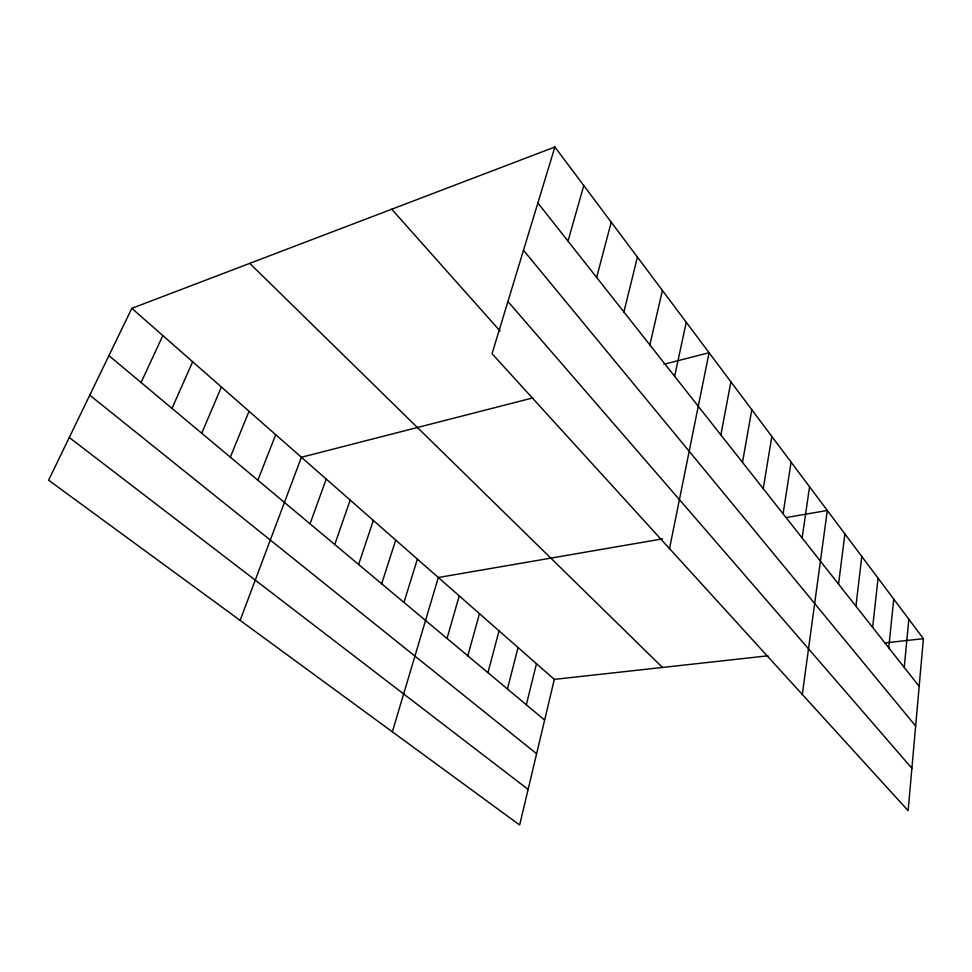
<?xml version="1.0" encoding="UTF-8"?>
<svg xmlns="http://www.w3.org/2000/svg" width="972" height="972" viewBox="0 0 972 972"><rect width="100%" height="100%" fill="white"/><g stroke="black" fill="none" stroke-linecap="round" stroke-linejoin="round"><path stroke-width="1.46" d="M923.4 638.665L908.14 810.684L492.051 353.711L554.89 147.003L923.4 638.665L884.775 642.929M904.239 667.436L908.844 619.237M888.736 647.789L893.742 599.104M872.649 627.377L878.081 578.194M855.919 606.176L861.812 556.494M838.532 584.123L844.899 533.932M802.301 694.458L827.318 510.47L786.178 517.554M802.119 537.966L809.554 486.778M783.067 513.811L791.087 462.137M763.214 488.624L771.853 436.464M742.499 462.368L751.806 409.722M720.872 434.934L730.895 381.838M669.526 548.633L709.074 352.715L663.864 364.306M674.617 376.298L686.268 322.279M649.855 344.902L662.406 290.446M131.828 308.331L554.319 679.379L519.643 824.997L48.6 480.192L131.828 308.331L554.89 147.003M526.326 704.773L536.471 663.706M623.89 311.988L637.425 257.118M507.433 688.978L518.052 647.534M596.638 277.445L611.242 222.187M487.944 672.673L499.061 630.852M467.824 655.833L479.475 613.648M568.013 241.141L583.771 185.53M447.023 638.446L459.234 595.872M392.36 731.819L438.336 577.514L662.564 538.865M403.975 602.433L417.377 559.107M381.68 583.783L395.713 540.092M358.619 564.489L373.333 520.433M334.757 544.527L350.175 500.094M310.044 523.859L326.215 479.05M240.133 620.391L301.405 457.265L532.911 397.888M257.884 480.229L275.696 434.691M230.328 457.18L249.039 411.278M201.726 433.245L221.385 386.99M171.995 408.386L192.675 361.766M141.086 382.531L162.846 335.571M554.319 679.379L767.929 655.821M69.279 437.497L528.124 789.41M89.764 395.179L536.617 753.75M108.925 355.618L544.624 720.082M249.743 263.363L662.491 667.448M391.74 209.223L500.045 330.966M507.931 301.466L911.894 768.293M523.495 250.266L915.648 726.035M537.893 202.941L919.172 686.366"/></g></svg>
